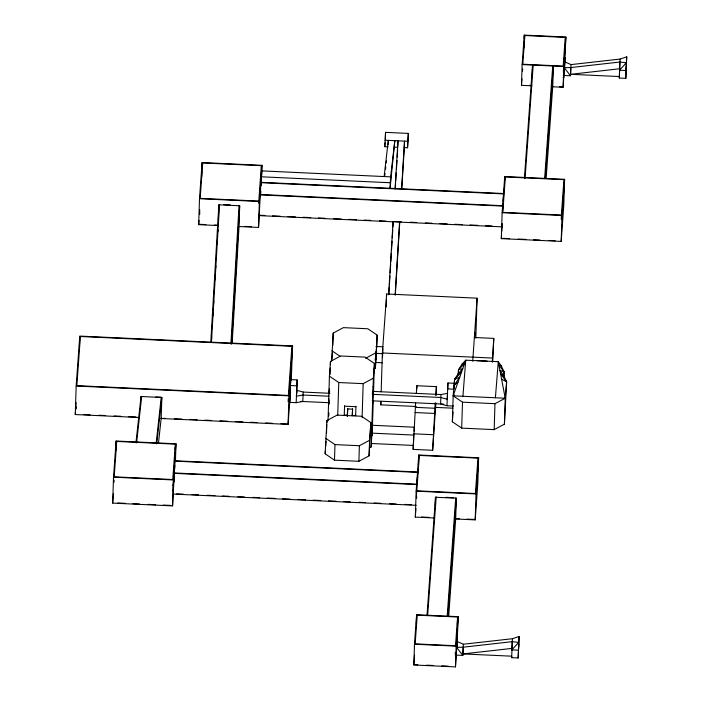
<?xml version="1.0" encoding="UTF-8"?>
<svg xmlns="http://www.w3.org/2000/svg" width="702" height="702" viewBox="0 0 702 702"><rect width="100%" height="100%" fill="white"/><g stroke="black" fill="none" stroke-linecap="round" stroke-linejoin="round"><path stroke-width="1.05" d="M139.268 417.514L75.272 414.549L76.167 386.021L79.765 336.082L292.576 345.919L291.304 379.756M76.114 408.906L76.185 406.791M79.431 346.656L79.659 339.259M417.55 474.526L417.734 471.99L174.974 460.766L172.569 505.896L112.697 503.123L113.513 477.184L116.111 441.014L175.991 443.778L175.447 461.074M114.022 482.23L114.093 480.063M115.804 450.745L116.111 441.014M140.953 398.596L141.014 396.507L161.846 397.472L161.179 418.524L288.092 424.385L290.312 393.524M172.569 505.896L173.385 479.957L175.991 443.778M173.052 491.233L173.675 478.852L173.254 484.749M175.14 449.552L175.21 447.385M174.298 481.914L174.465 476.719M174.719 468.418L174.842 465.136M218.208 225.561L198.684 224.658L199.5 198.719L202.097 162.548L261.978 165.312L261.644 175.219M199.666 214.566L199.737 212.408M201.658 176.597L201.825 171.191M201.965 166.874L202.097 162.548M218.375 220.103L218.691 210.267M218.752 208.09L218.857 204.808L239.68 205.774L239.031 226.527L232.178 343.111M258.678 203.229L261.293 165.681L202.72 162.969L200.175 198.359L258.748 201.062M238.382 226.492L258.555 227.43L259.371 201.483L261.978 165.312M258.555 227.43L260.96 182.301L503.72 193.524M260.547 195.138L260.67 190.997M260.872 184.766L260.933 182.695L503.694 193.91L503.15 201.421M260.582 194.314L260.688 191.041M260.898 184.486L260.96 182.301M261.091 185.319L261.785 170.893L390.645 176.851L394.814 140.672L390.093 188.25M261.363 184.766L261.451 181.458M288.162 401.772L288.268 398.604M288.092 424.385L288.987 395.858L292.576 345.919M290.619 383.696L290.961 372.771L289.461 405.317L288.812 405.291M290.33 381.616L289.672 402.369L296.183 402.676L302.799 401.5L303.211 392.067L296.814 390.294L296.384 396.191L303.001 395.015L329.036 396.218M290.101 396.472L290.268 391.207M290.461 384.88L290.751 375.719M291.672 353.685L291.734 351.57M296.183 402.676L297.139 379.914L290.628 379.615L290.207 385.512L296.709 385.81M296.709 393.532L297.139 379.914M325.158 453.817L326.913 420.559L337.1 415.11L361.512 416.242L370.849 422.586L369.085 455.844L358.897 461.293L334.494 460.161L325.158 453.817L325.377 450.693M326.527 433.011L326.781 424.71M326.851 422.63L326.913 420.559M328.018 420.91L329.422 376.175L330.484 361.433L340.672 355.984L365.075 357.116L374.42 363.46L373.455 394.015M328.878 398.613L328.685 404.668L328.834 402.702L300.632 401.395M328.799 403.738L328.896 400.544M329.308 393.752L329.466 388.706L329.115 393.62M328.773 415.988L328.878 412.715M329.492 393.076L329.598 389.803M330.072 374.526L330.282 367.98M330.388 364.707L330.484 361.433M331.607 361.144L333.213 333.081L343.392 327.632L367.804 328.764L377.141 335.108L376.746 347.56M332.818 345.533L333.213 333.081M334.494 460.161L334.977 444.603L325.64 438.25M337.732 415.259L338.768 382.529L329.422 376.175M347.534 415.005L344.252 415.251L344.568 405.774M347.472 416.435L347.709 408.915L352.588 409.143L352.386 415.628L355.668 415.382M355.642 415.777L355.958 406.3M358.897 461.293L359.389 445.726L369.577 440.286L370.849 422.586M362.109 417.479L363.171 383.652L373.359 378.202L374.42 363.46M369.085 455.844L369.577 440.286M369.34 447.937L371.2 446.946L373.359 378.202M371.2 446.946L372.332 425.263L414.312 427.211L414.031 431.142M372.876 386.82L373.525 386.846L372.744 402.808L372.885 400.842M373.201 394.647L373.297 391.409L440.988 394.533L447.604 393.357M372.174 430.458L372.007 435.644L372.323 430.019M373.297 393.91L373.525 386.846M372.464 425.658L373.253 400.561M375.21 360.424L375.28 358.406M373.525 369.357L375.377 368.366L377.141 335.108M376.579 346.507L375.377 368.366M375.974 359.424L376.36 351.07L376.149 354.019M376.298 355.589L376.421 351.553M388.101 146.858L384.775 146.7L385.547 132.353L408.327 133.406L407.555 147.753L404.299 147.604L404.51 141.12L401.579 189.136M385.345 138.838L385.547 132.353M388.162 144.691L388.303 140.374L384.134 176.553M416.225 406.484L380.756 404.852L380.853 401.605M381.16 391.883L382.388 352.966L386.627 293.989L477.088 298.174L475.833 338.162M382.467 357.722L382.95 348.771M386.223 306.871L386.46 299.359M386.556 296.139L386.627 293.989M390.049 188.154L390.645 176.851L390.444 183.336M397.832 146.227L397.999 140.821L395.068 188.838M407.555 147.753L408.327 133.406M435.889 403.018L432.66 450.28L413.136 449.377L415.628 403.036M413.136 449.377L413.75 435.073L371.77 433.134M416.777 389.013L416.874 385.74L436.398 386.635L436.126 395.375M433.766 517.971L415.33 517.111L416.146 491.172L418.743 455.001L478.624 457.774L477.808 483.713L475.201 519.884L455.677 518.98L448.692 616.181M416.418 497.674L416.628 491.119M416.584 498.376L416.655 496.217M418.445 464.733L418.743 455.001M456.335 655.106L455.484 666.9L413.838 664.978L414.487 644.225L416.611 614.733L458.257 616.663L456.905 647.244L457.002 641.426L463.373 644.234L512.434 638.715L519.076 636.503L518.164 657.967L511.653 657.66L512.434 638.715M416.295 624.561L416.611 614.733M432.66 450.28L435.231 402.851M435.231 506.002L435.503 497.262L456.335 498.227L455.677 518.98M453.483 406.046L446.972 405.747L447.929 382.985L454.431 383.283L454.554 379.396L458.231 373.648L462.741 368.673L458.52 369.717L458.231 373.648L461.539 372.095L454.554 379.396L453.167 395.831L452.351 421.77L461.688 428.123L494.164 429.624L504.413 424.175L506.625 381.8L503.79 375.754L499.929 370.375L504.071 371.823L503.904 377.281M447.762 388.171L447.929 382.985M453.782 396.56L453.843 394.454M454.036 388.206L454.133 385.293L459.749 377.158L454.554 379.396M458.38 374.087L458.52 369.717L462.197 363.969L465.733 360.187L498.271 361.688L501.246 365.777L504.071 371.823L503.79 375.754L500.596 373.876L506.625 381.8L505.229 398.236L504.413 424.175M461.688 428.123L462.504 402.176L453.167 395.831L465.733 360.187L462.925 396.279M455.238 654.466L455.308 652.281M455.484 666.9L456.142 646.147L458.257 616.663M456.195 657.072L457.23 636.863L456.905 647.244M457.344 624.666L457.406 622.481M511.653 657.66L511.758 656.186L462.951 653.931L463.373 644.234M472.718 361.302L477.088 298.174M475.201 519.884L476.017 493.945L478.624 457.774M492.242 362.206L493.787 338.39L474.262 337.495M493.787 338.39L492.751 361.6M494.164 429.624L494.98 403.685L505.229 398.236L498.271 361.688L495.401 397.78M501.316 238.645L502.132 212.706L504.729 176.535L564.61 179.308L563.794 205.247L561.188 241.418L501.316 238.645L501.544 235.433M501.851 231.142L502.263 223.578M502.676 210.468L503.001 203.562M504.255 191.672L504.396 187.346M504.562 181.941L504.729 176.535M531.897 85.819L521.489 85.337L522.139 64.584L524.262 35.1L565.909 37.022L564.408 69.568L564.654 61.794L571.024 64.602L620.085 59.073L626.728 56.862L625.815 78.326L619.304 78.027L620.085 59.073M523.85 48.21L524.052 41.655M524.157 38.373L524.262 35.1M532.204 75.991L532.555 65.067L524.403 178.273M518.164 657.967L519.076 636.503M563.355 72.218L563.425 70.139M552.07 86.75L563.136 87.267L563.794 66.514L565.909 37.022M564.171 67.059L563.846 77.439L563.197 77.404M564.75 52.676L564.82 50.491M564.548 67.603L564.882 57.231L563.136 87.267M561.249 219.375L561.346 216.137M561.188 241.418L562.004 215.479L564.61 179.308M563.355 198.043L563.416 195.876M571.024 64.602L570.498 75.772L563.337 75.439M619.304 78.027L619.506 73.631M619.568 71.692L619.866 62.03L626.307 62.768L625.815 78.326M518.831 644.287L518.409 650.184L511.898 649.876L518.655 642.4L512.214 641.663L463.162 647.191L462.846 655.405L455.686 655.071M512.214 641.663L511.898 649.876L512.004 648.402L462.951 653.931M570.814 67.55L570.498 75.772L564.232 67.69L570.814 67.55L619.866 62.03M210.793 341.997L218.857 204.808M211.539 338.882L211.671 336.697M212.188 327.983L212.373 324.719M212.89 315.997L213.083 312.732M213.592 304.01L213.785 300.746M214.294 292.023L214.487 288.759M215.005 280.045L215.198 276.772M215.707 268.059L215.839 265.874M216.409 256.072L216.541 253.887M217.12 244.085L217.243 241.909M217.822 232.099L217.953 229.923M211.442 342.023L219.533 204.449M230.897 344.015L239.066 205.353M231.555 344.041L239.68 205.774M388.618 294.691L393.076 221.569M388.811 294.629L389.277 286.986M389.408 284.801L389.943 276.07M390.145 272.797L390.681 264.066M390.812 261.89L391.339 253.159M391.54 249.886L392.076 241.155M392.269 237.881L392.743 230.238M392.936 226.965L393.269 221.507M395.27 188.768L395.603 183.319M395.735 181.134L396.261 172.402M396.463 169.129L396.999 160.398M397.2 157.125L397.665 149.482M395.129 294.989L399.587 221.876M395.323 294.928L399.78 221.814M401.772 189.075L404.299 147.604M75.272 414.549L75.43 412.381M75.658 409.126L76.132 402.615M112.697 503.123L113.382 493.55M161.179 418.524L165.567 418.331M174.324 481.519L174.482 479.369M198.684 224.658L198.991 220.402M199.447 214.022L199.754 209.766M261.153 183.283L261.293 181.309M325.675 446.533L326.053 441.33M331.967 359.047L332.423 352.808M347.183 416.251L347.736 408.52M352.141 415.435L352.623 408.748M384.775 146.7L385.065 142.769M372.516 391.734L372.376 393.699L373.025 393.725M372.578 392.357L372.437 394.322L440.777 397.481L447.174 399.262L447.525 394.34M373.087 394.357L373.297 391.409M376.018 359.521L376.579 351.658M380.756 404.852L380.984 401.614M416.33 393.304L416.874 385.74M417.321 477.737L416.83 484.564L174.07 473.35M415.33 517.111L415.944 508.538M413.838 664.978L414.54 655.141M435.775 395.287L436.398 386.635M440.988 394.533L440.566 403.966L446.972 405.747M427.018 615.215L435.503 497.262M427.641 615.636L436.188 496.902M454.08 388.197L454.431 383.283M452.351 421.77L453.053 411.942M447.165 616.54L455.712 497.806M447.85 616.181L456.335 498.227M451 575.017L451.149 572.841M451.702 565.242L451.86 563.074M463.092 651.965L462.846 655.405L456.581 647.323L457.002 641.426M521.489 85.337L521.955 78.791M522.507 71.139L522.665 68.954M525.061 178.299L533.23 64.707M544.664 178.115L552.755 65.611M545.314 178.15L553.378 66.032L552.728 86.785L546.147 178.22M626.482 64.645L626.061 70.542L619.55 70.244L619.655 68.77L570.603 74.298L619.41 76.553M626.728 56.862L626.307 62.768L619.55 70.244M135.951 442.795L141.014 396.507M136.6 442.83L141.69 396.332M156.125 443.734L161.214 397.235L155.791 396.99M156.774 443.761L161.846 397.472M158.476 443.041L161.206 418.129M384.793 175.588L385.038 173.455M385.53 169.2L385.775 167.076M386.258 162.82L386.504 160.688M458.52 369.717L464.54 363.583L462.197 363.969M454.133 385.293L457.95 382.257M365.681 358.248L375.868 352.799M456.581 647.323L463.162 647.191M522.139 64.584L563.794 66.514M529.457 85.311L531.537 85.407M559.389 86.697L562.513 86.837M384.986 140.216L407.765 141.269M394.603 147.157L397.797 147.306M260.705 176.764L390.224 182.748M259.433 194.454L502.843 205.712M260.056 194.884L502.816 206.098M199.5 198.719L259.371 201.483M502.132 212.706L562.004 215.479M223.877 204.651L230.388 204.949M258.784 215.207L264.891 215.488M272.534 215.847L280.177 216.198M287.811 216.549L295.454 216.9M303.097 217.26L310.732 217.611M318.375 217.962L324.921 218.269M333.661 218.673L341.295 219.024M348.938 219.375L356.581 219.726M364.215 220.086L370.77 220.384M379.501 220.788L386.047 221.095M394.778 221.499L401.333 221.797M410.065 222.201L416.611 222.508M425.342 222.911L431.897 223.21M439.531 223.561L447.174 223.92M454.817 224.271L462.46 224.622M470.094 224.973L477.737 225.333M485.38 225.684L491.926 225.983M259.407 215.628L502.167 226.851M199.359 224.298L205.87 224.596M214.549 225L217.804 225.149M244.919 226.404L251.43 226.702M503.08 238.338L509.591 238.636M518.26 239.04L525.859 239.391M533.45 239.742L539.961 240.04M548.639 240.444L555.142 240.742M375.93 346.481L383.09 346.806M382.388 352.966L492.374 358.055M376.088 353.387L382.599 353.685M477.281 360.67L487.048 361.126M375.149 362.434L382.309 362.767M338.768 382.529L363.171 383.652M447.499 388.882L454.01 389.18M289.461 384.538L290.119 384.573M453.167 395.831L505.229 398.236M303.211 392.067L329.896 393.295M462.504 402.176L494.98 403.685M76.167 386.021L288.987 395.858M372.235 400.807L443.822 404.115M435.749 407.388L452.948 408.187M415.321 407.353L434.845 408.257M344.542 406.168L355.932 406.695M415.154 412.548L434.678 413.443M83.599 414.54L90.146 414.847M98.885 415.251L105.44 415.549M114.172 415.953L120.726 416.26M128.369 416.611L136.012 416.962M174.271 418.734L181.888 419.085M189.505 419.436L197.13 419.787M204.747 420.147L211.276 420.445M219.989 420.849L227.606 421.2M235.223 421.551L242.839 421.902M250.465 422.253L256.993 422.56M265.698 422.964L272.227 423.262M280.94 423.666L287.469 423.964M413.627 433.818L433.152 434.713M371.446 443.506L413.425 445.445M334.977 444.603L359.389 445.726M174.298 461.126L418.357 472.411M173.447 472.92L417.506 484.204M113.513 477.184L173.385 479.957M416.146 491.172L476.017 493.945M445.945 497.349L453.545 497.7M172.824 485.301L173.473 485.336M176.72 493.857L183.275 494.155M192.006 494.559L198.552 494.866M207.283 495.27L214.926 495.621M222.569 495.972L229.115 496.279M237.846 496.683L244.401 496.981M253.132 497.385L259.679 497.692M267.322 498.043L274.956 498.394M282.599 498.753L290.242 499.104M297.885 499.455L305.519 499.806M313.162 500.166L320.805 500.517M328.448 500.868L336.082 501.219M343.726 501.579L350.272 501.877M359.003 502.281L365.558 502.588M374.289 502.992L380.835 503.29M389.566 503.694L396.121 504.001M404.852 504.405L411.398 504.703M173.42 494.094L416.181 505.317M117.717 502.965L125.307 503.316M132.897 503.667L139.408 503.966M148.087 504.369L155.677 504.72M163.268 505.071L170.867 505.422M421.428 517.005L429.027 517.356M455.054 518.559L459.398 518.76M466.988 519.111L474.587 519.462M414.487 644.225L456.142 646.147M455.87 646.665L456.519 646.691M414.513 664.61L417.787 664.759M426.509 665.163L433.055 665.47M441.777 665.873L448.324 666.172M501.246 365.777L498.938 365.172L504.071 371.823M501.597 379.159L506.625 381.8M331.932 350.772L340.426 356.546M475.035 335.495L475.017 336.012L475.254 332.546L475.035 335.495M80.379 336.512L76.851 385.652L288.364 395.437L291.9 346.288L80.379 336.512M116.734 441.435L114.189 476.825L172.762 479.527L175.307 444.147L116.734 441.435M419.366 455.422L416.821 490.812L475.394 493.515L477.948 458.134L419.366 455.422M417.234 615.163L415.163 643.857L455.519 645.726L457.581 617.023L417.234 615.163M505.352 176.957L502.807 212.346L561.381 215.049L563.925 179.668L505.352 176.957M524.885 35.521L522.814 64.224L563.171 66.093L565.233 37.39L524.885 35.521"/></g></svg>
